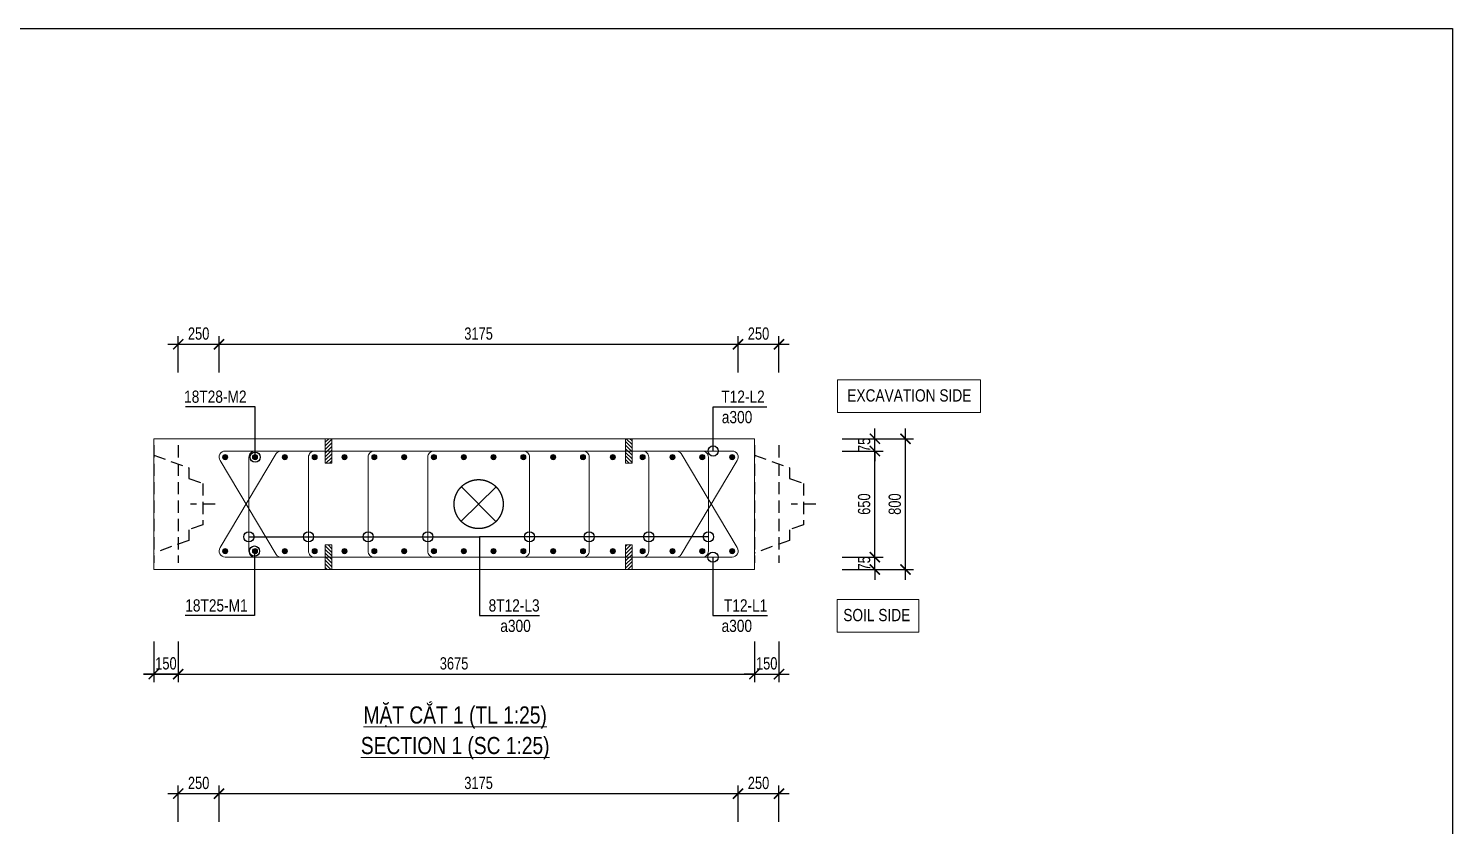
# Model space of a CAD drawing. Header units: millimetres. Extents: x 2746337 to 7547699, y -363432 to 15720.
# Drawn here: x 2805009 to 2839854, y -204778 to -185266 of the extents above; entities that cross this region are included whole.
import ezdxf
from ezdxf.enums import TextEntityAlignment as Align

# ---------------------------------------------------------------- set-up
doc = ezdxf.new("R2010")
doc.units = ezdxf.units.MM
doc.header["$LTSCALE"] = 1200
doc.header["$PDMODE"] = 3
doc.linetypes.add('CENTER', pattern=[2, 1.25, -0.25, 0.25, -0.25])
doc.linetypes.add('HIDDEN', pattern=[0.375, 0.25, -0.125])
for name, color, linetype, lineweight in [('5', 5, 'Continuous', 13), ('BOUND', 3, 'Continuous', 20), ('CWS', 8, 'HIDDEN', 9), ('ENOTE', 2, 'Continuous', 15), ('GRID', 74, 'CENTER', 15), ('K-THUOC', 1, 'Continuous', 18), ('LEADER', 8, 'Continuous', 9), ('MCT', 6, 'Continuous', 20), ('TEXTEN', 3, 'Continuous', 13), ('TEXTMA', 2, 'Continuous', 13), ('TEXTVN', 2, 'Continuous', 20), ('TIE', 4, 'Continuous', 13)]:
    doc.layers.add(name, color=color, linetype=linetype, lineweight=lineweight)
doc.layers.add('CDC.04.HIDDEN', color=8, linetype='HIDDEN')
doc.layers.add('MIE', color=5, linetype='HIDDEN')
doc.styles.add('DB_Arial', font='arial.ttf', dxfattribs={"width": 0.8})
doc.styles.add('SMTEXT', font='arial.ttf', dxfattribs={"width": 0.75})
doc.dimstyles.new('BSV25', dxfattribs={"dimtxt": 300, "dimasz": 250, "dimexe": 200, "dimexo": 0, "dimgap": 108, "dimtad": 1, "dimdec": 0, "dimlfac": 0.25, "dimdsep": 46, "dimtxsty": 'SMTEXT', "dimblk": 'ARCHTICK', "dimcen": 100, "dimdle": 250, "dimclrd": 256, "dimclre": 256, "dimclrt": 2, "dimadec": 0, "dimazin": 0, "dimtfac": 1, "dimtdec": 0, "dimtix": 1, "dimtmove": 2, "dimatfit": 3, "dimfxl": 800, "dimfxlon": 1, "dimtolj": 1, "dimtzin": 0, "dimarcsym": 0})

# ---------------------------------------------------------------- blocks, each defined once
blk = doc.blocks.new('cws800')
at = {"layer": 'CDC.04.HIDDEN'}
for p, q in [((-600, 1440), (-600, -1440)), ((0, 1440), (0, -1440))]:
    blk.add_line(p, q, dxfattribs=at)
for points in [[(0, 1200), (-860, 888), (-860, 627), (-1200, 507), (-1200, -507), (-860, -627), (-860, -888), (0, -1200)], [(-1500, 0), (-900, 0)]]:
    blk.add_lwpolyline(points, dxfattribs=at)
blk = doc.blocks.new('_ArchTick')
at = {"color": 0, "linetype": 'ByBlock', "const_width": 0.15}
blk.add_lwpolyline([(-0.5, -0.5), (0.5, 0.5)], dxfattribs=at)
blk = doc.blocks.new('*D1142')
at = {"layer": 'Defpoints', "color": 0, "transparency": 16777216}
for p in [(2808073, -198510), (2808673, -198350), (2808073, -201072)]:
    blk.add_point(p, dxfattribs=at)
at = {"layer": 'K-THUOC', "lineweight": -2, "transparency": 16777216}
for p, q in [((2808073, -200272), (2808073, -201272)), ((2808673, -200272), (2808673, -201272)), ((2808073, -201072), (2807823, -201072)), ((2808673, -201072), (2808073, -201072)), ((2808673, -201072), (2808923, -201072))]:
    blk.add_line(p, q, dxfattribs=at)
at = {"layer": 'K-THUOC', "lineweight": -2, "transparency": 16777216, "xscale": 250, "yscale": 250, "zscale": 250}
blk.add_blockref('_ArchTick', (2808073, -201072), dxfattribs=at)
at = {"layer": 'K-THUOC', "lineweight": -2, "transparency": 16777216, "xscale": 250, "yscale": 250, "zscale": 250, "rotation": 180}
blk.add_blockref('_ArchTick', (2808673, -201072), dxfattribs=at)
at = {"layer": 'K-THUOC', "color": 2, "transparency": 16777216, "insert": (2808373, -200811), "char_height": 300, "attachment_point": 5, "style": 'SMTEXT'}
blk.add_mtext('\\A1;150', dxfattribs=at)
blk = doc.blocks.new('*D1143')
at = {"layer": 'Defpoints', "color": 0, "transparency": 16777216}
for p in [(2822773, -198510), (2823373, -198350), (2823373, -201072)]:
    blk.add_point(p, dxfattribs=at)
at = {"layer": 'K-THUOC', "lineweight": -2, "transparency": 16777216}
for p, q in [((2822773, -200272), (2822773, -201272)), ((2823373, -200272), (2823373, -201272)), ((2822773, -201072), (2822523, -201072)), ((2822773, -201072), (2823373, -201072)), ((2823373, -201072), (2823623, -201072))]:
    blk.add_line(p, q, dxfattribs=at)
at = {"layer": 'K-THUOC', "lineweight": -2, "transparency": 16777216, "xscale": 250, "yscale": 250, "zscale": 250}
blk.add_blockref('_ArchTick', (2822773, -201072), dxfattribs=at)
at = {"layer": 'K-THUOC', "lineweight": -2, "transparency": 16777216, "xscale": 250, "yscale": 250, "zscale": 250, "rotation": 180}
blk.add_blockref('_ArchTick', (2823373, -201072), dxfattribs=at)
at = {"layer": 'K-THUOC', "color": 2, "transparency": 16777216, "insert": (2823073, -200811), "char_height": 300, "attachment_point": 5, "style": 'SMTEXT'}
blk.add_mtext('\\A1;150', dxfattribs=at)
blk = doc.blocks.new('*D1144')
at = {"layer": 'Defpoints', "color": 0, "transparency": 16777216}
for p in [(2809673, -192998), (2808673, -193689), (2809673, -193689)]:
    blk.add_point(p, dxfattribs=at)
at = {"layer": 'K-THUOC', "lineweight": -2, "transparency": 16777216}
for p, q in [((2808423, -192998), (2809923, -192998)), ((2808673, -193689), (2808673, -192798)), ((2809673, -193689), (2809673, -192798))]:
    blk.add_line(p, q, dxfattribs=at)
at = {"layer": 'K-THUOC', "lineweight": -2, "transparency": 16777216, "xscale": 250, "yscale": 250, "zscale": 250, "rotation": 180}
blk.add_blockref('_ArchTick', (2808673, -192998), dxfattribs=at)
at = {"layer": 'K-THUOC', "lineweight": -2, "transparency": 16777216, "xscale": 250, "yscale": 250, "zscale": 250}
blk.add_blockref('_ArchTick', (2809673, -192998), dxfattribs=at)
at = {"layer": 'K-THUOC', "color": 2, "transparency": 16777216, "insert": (2809173, -192737), "char_height": 300, "attachment_point": 5, "style": 'SMTEXT'}
blk.add_mtext('\\A1;250', dxfattribs=at)
blk = doc.blocks.new('*D1145')
at = {"layer": 'Defpoints', "color": 0, "transparency": 16777216}
for p in [(2822372, -192998), (2809673, -193689), (2822372, -193689)]:
    blk.add_point(p, dxfattribs=at)
at = {"layer": 'K-THUOC', "lineweight": -2, "transparency": 16777216}
for p, q in [((2809423, -192998), (2822622, -192998)), ((2809673, -193689), (2809673, -192798)), ((2822372, -193689), (2822372, -192798))]:
    blk.add_line(p, q, dxfattribs=at)
at = {"layer": 'K-THUOC', "lineweight": -2, "transparency": 16777216, "xscale": 250, "yscale": 250, "zscale": 250, "rotation": 180}
blk.add_blockref('_ArchTick', (2809673, -192998), dxfattribs=at)
at = {"layer": 'K-THUOC', "lineweight": -2, "transparency": 16777216, "xscale": 250, "yscale": 250, "zscale": 250}
blk.add_blockref('_ArchTick', (2822372, -192998), dxfattribs=at)
at = {"layer": 'K-THUOC', "color": 2, "transparency": 16777216, "insert": (2816023, -192737), "char_height": 300, "attachment_point": 5, "style": 'SMTEXT'}
blk.add_mtext('\\A1;3175', dxfattribs=at)
blk = doc.blocks.new('*D1146')
at = {"layer": 'Defpoints', "color": 0, "transparency": 16777216}
for p in [(2808073, -198510), (2822773, -198510), (2822773, -201072)]:
    blk.add_point(p, dxfattribs=at)
at = {"layer": 'K-THUOC', "lineweight": -2, "transparency": 16777216}
for p, q in [((2808073, -200272), (2808073, -201272)), ((2822773, -200272), (2822773, -201272)), ((2807823, -201072), (2823023, -201072))]:
    blk.add_line(p, q, dxfattribs=at)
at = {"layer": 'K-THUOC', "lineweight": -2, "transparency": 16777216, "xscale": 250, "yscale": 250, "zscale": 250, "rotation": 180}
blk.add_blockref('_ArchTick', (2808073, -201072), dxfattribs=at)
at = {"layer": 'K-THUOC', "lineweight": -2, "transparency": 16777216, "xscale": 250, "yscale": 250, "zscale": 250}
blk.add_blockref('_ArchTick', (2822773, -201072), dxfattribs=at)
at = {"layer": 'K-THUOC', "color": 2, "transparency": 16777216, "insert": (2815423, -200811), "char_height": 300, "attachment_point": 5, "style": 'SMTEXT'}
blk.add_mtext('\\A1;3675', dxfattribs=at)
blk = doc.blocks.new('*D1147')
at = {"layer": 'Defpoints', "color": 0, "transparency": 16777216}
for p in [(2823373, -192998), (2822372, -193689), (2823373, -193689)]:
    blk.add_point(p, dxfattribs=at)
at = {"layer": 'K-THUOC', "lineweight": -2, "transparency": 16777216}
for p, q in [((2822122, -192998), (2823623, -192998)), ((2822372, -193689), (2822372, -192798)), ((2823373, -193689), (2823373, -192798))]:
    blk.add_line(p, q, dxfattribs=at)
at = {"layer": 'K-THUOC', "lineweight": -2, "transparency": 16777216, "xscale": 250, "yscale": 250, "zscale": 250, "rotation": 180}
blk.add_blockref('_ArchTick', (2822372, -192998), dxfattribs=at)
at = {"layer": 'K-THUOC', "lineweight": -2, "transparency": 16777216, "xscale": 250, "yscale": 250, "zscale": 250}
blk.add_blockref('_ArchTick', (2823373, -192998), dxfattribs=at)
at = {"layer": 'K-THUOC', "color": 2, "transparency": 16777216, "insert": (2822873, -192737), "char_height": 300, "attachment_point": 5, "style": 'SMTEXT'}
blk.add_mtext('\\A1;250', dxfattribs=at)
blk = doc.blocks.new('mct1')
at = {"lineweight": 9}
h = blk.add_hatch(color=256, dxfattribs=at)
h.dxf.hatch_style = 1
h.paths.add_polyline_path([(-16, 0, 1), (16, 0, 1)])
blk.add_circle((0, 0), 16, dxfattribs=at)
blk = doc.blocks.new('tremie')
at = {"layer": 'MIE', "color": 74, "ltscale": 1000}
for p, q in [((424, -424), (-424, 424)), ((424, 424), (-424, -424))]:
    blk.add_line(p, q, dxfattribs=at)
at = {"layer": 'MIE', "ltscale": 500}
blk.add_circle((0, 0), 600, dxfattribs=at)
blk = doc.blocks.new('sp')
at = {"layer": '5', "lineweight": 20}
h = blk.add_hatch(dxfattribs=at)
h.set_pattern_fill('ANSI31', color=256, scale=500)
h.set_pattern_definition([(45, (0, 0), (-44.194, 44.194), [])])
h.paths.add_polyline_path([(80, 300), (-80, 300), (-80, -300), (80, -300)])
blk.add_lwpolyline([(-80, -300), (80, -300), (80, 300), (-80, 300)], close=True, dxfattribs=at)
blk = doc.blocks.new('*D1148')
at = {"layer": 'Defpoints', "color": 0, "transparency": 16777216}
for p in [(2824969, -195310), (2826469, -195310), (2824969, -198510)]:
    blk.add_point(p, dxfattribs=at)
at = {"layer": 'K-THUOC', "lineweight": -2, "transparency": 16777216}
for p, q in [((2826469, -198760), (2826469, -195060)), ((2825669, -195310), (2826669, -195310)), ((2825669, -198510), (2826669, -198510))]:
    blk.add_line(p, q, dxfattribs=at)
at = {"layer": 'K-THUOC', "lineweight": -2, "transparency": 16777216, "xscale": 250, "yscale": 250, "zscale": 250}
for p, rotation in [((2826469, -195310), 90), ((2826469, -198510), 270)]:
    blk.add_blockref('_ArchTick', p, dxfattribs=dict(at, rotation=rotation))
at = {"layer": 'K-THUOC', "color": 2, "transparency": 16777216, "insert": (2826208, -196910), "char_height": 300, "attachment_point": 5, "rotation": 90, "style": 'SMTEXT'}
blk.add_mtext('\\A1;800', dxfattribs=at)
blk = doc.blocks.new('*D1149')
at = {"layer": 'Defpoints', "color": 0, "transparency": 16777216}
for p in [(2824969, -198210), (2825719, -198210), (2824611, -198510)]:
    blk.add_point(p, dxfattribs=at)
at = {"layer": 'K-THUOC', "lineweight": -2, "transparency": 16777216}
for p, q in [((2824969, -198210), (2825919, -198210)), ((2825719, -198210), (2825719, -197960)), ((2825719, -198510), (2825719, -198210)), ((2824919, -198510), (2825919, -198510)), ((2825719, -198510), (2825719, -198760))]:
    blk.add_line(p, q, dxfattribs=at)
at = {"layer": 'K-THUOC', "lineweight": -2, "transparency": 16777216, "xscale": 250, "yscale": 250, "zscale": 250}
for p, rotation in [((2825719, -198210), 270), ((2825719, -198510), 90)]:
    blk.add_blockref('_ArchTick', p, dxfattribs=dict(at, rotation=rotation))
at = {"layer": 'K-THUOC', "color": 2, "transparency": 16777216, "insert": (2825458, -198360), "char_height": 300, "attachment_point": 5, "rotation": 90, "style": 'SMTEXT'}
blk.add_mtext('\\A1;75', dxfattribs=at)
blk = doc.blocks.new('*D1150')
at = {"layer": 'Defpoints', "color": 0, "transparency": 16777216}
for p in [(2824611, -195610), (2825719, -195610), (2824611, -198210)]:
    blk.add_point(p, dxfattribs=at)
at = {"layer": 'K-THUOC', "lineweight": -2, "transparency": 16777216}
for p, q in [((2825719, -198460), (2825719, -195360)), ((2824919, -195610), (2825919, -195610)), ((2824919, -198210), (2825919, -198210))]:
    blk.add_line(p, q, dxfattribs=at)
at = {"layer": 'K-THUOC', "lineweight": -2, "transparency": 16777216, "xscale": 250, "yscale": 250, "zscale": 250}
for p, rotation in [((2825719, -195610), 90), ((2825719, -198210), 270)]:
    blk.add_blockref('_ArchTick', p, dxfattribs=dict(at, rotation=rotation))
at = {"layer": 'K-THUOC', "color": 2, "transparency": 16777216, "insert": (2825458, -196910), "char_height": 300, "attachment_point": 5, "rotation": 90, "style": 'SMTEXT'}
blk.add_mtext('\\A1;650', dxfattribs=at)
blk = doc.blocks.new('*D1151')
at = {"layer": 'Defpoints', "color": 0, "transparency": 16777216}
for p in [(2824611, -195310), (2825719, -195310), (2824611, -195610)]:
    blk.add_point(p, dxfattribs=at)
at = {"layer": 'K-THUOC', "lineweight": -2, "transparency": 16777216}
for p, q in [((2825719, -195310), (2825719, -195060)), ((2824919, -195310), (2825919, -195310)), ((2825719, -195610), (2825719, -195310)), ((2824919, -195610), (2825919, -195610)), ((2825719, -195610), (2825719, -195860))]:
    blk.add_line(p, q, dxfattribs=at)
at = {"layer": 'K-THUOC', "lineweight": -2, "transparency": 16777216, "xscale": 250, "yscale": 250, "zscale": 250}
for p, rotation in [((2825719, -195310), 270), ((2825719, -195610), 90)]:
    blk.add_blockref('_ArchTick', p, dxfattribs=dict(at, rotation=rotation))
at = {"layer": 'K-THUOC', "color": 2, "transparency": 16777216, "insert": (2825458, -195460), "char_height": 300, "attachment_point": 5, "rotation": 90, "style": 'SMTEXT'}
blk.add_mtext('\\A1;75', dxfattribs=at)
blk = doc.blocks.new('*D1154')
at = {"layer": 'Defpoints', "color": 0, "transparency": 16777216}
for p in [(2809673, -203998), (2808673, -204689), (2809673, -204689)]:
    blk.add_point(p, dxfattribs=at)
at = {"layer": 'K-THUOC', "lineweight": -2, "transparency": 16777216}
for p, q in [((2808673, -204689), (2808673, -203798)), ((2809673, -204689), (2809673, -203798)), ((2808423, -203998), (2809923, -203998))]:
    blk.add_line(p, q, dxfattribs=at)
at = {"layer": 'K-THUOC', "lineweight": -2, "transparency": 16777216, "xscale": 250, "yscale": 250, "zscale": 250, "rotation": 180}
blk.add_blockref('_ArchTick', (2808673, -203998), dxfattribs=at)
at = {"layer": 'K-THUOC', "lineweight": -2, "transparency": 16777216, "xscale": 250, "yscale": 250, "zscale": 250}
blk.add_blockref('_ArchTick', (2809673, -203998), dxfattribs=at)
at = {"layer": 'K-THUOC', "color": 2, "transparency": 16777216, "insert": (2809173, -203737), "char_height": 300, "attachment_point": 5, "style": 'SMTEXT'}
blk.add_mtext('\\A1;250', dxfattribs=at)
blk = doc.blocks.new('*D1155')
at = {"layer": 'Defpoints', "color": 0, "transparency": 16777216}
for p in [(2822372, -203998), (2809673, -204689), (2822372, -204689)]:
    blk.add_point(p, dxfattribs=at)
at = {"layer": 'K-THUOC', "lineweight": -2, "transparency": 16777216}
for p, q in [((2809673, -204689), (2809673, -203798)), ((2822372, -204689), (2822372, -203798)), ((2809423, -203998), (2822622, -203998))]:
    blk.add_line(p, q, dxfattribs=at)
at = {"layer": 'K-THUOC', "lineweight": -2, "transparency": 16777216, "xscale": 250, "yscale": 250, "zscale": 250, "rotation": 180}
blk.add_blockref('_ArchTick', (2809673, -203998), dxfattribs=at)
at = {"layer": 'K-THUOC', "lineweight": -2, "transparency": 16777216, "xscale": 250, "yscale": 250, "zscale": 250}
blk.add_blockref('_ArchTick', (2822372, -203998), dxfattribs=at)
at = {"layer": 'K-THUOC', "color": 2, "transparency": 16777216, "insert": (2816023, -203737), "char_height": 300, "attachment_point": 5, "style": 'SMTEXT'}
blk.add_mtext('\\A1;3175', dxfattribs=at)
blk = doc.blocks.new('*D1157')
at = {"layer": 'Defpoints', "color": 0, "transparency": 16777216}
for p in [(2823373, -203998), (2822372, -204689), (2823373, -204689)]:
    blk.add_point(p, dxfattribs=at)
at = {"layer": 'K-THUOC', "lineweight": -2, "transparency": 16777216}
for p, q in [((2822372, -204689), (2822372, -203798)), ((2823373, -204689), (2823373, -203798)), ((2822122, -203998), (2823623, -203998))]:
    blk.add_line(p, q, dxfattribs=at)
at = {"layer": 'K-THUOC', "lineweight": -2, "transparency": 16777216, "xscale": 250, "yscale": 250, "zscale": 250, "rotation": 180}
blk.add_blockref('_ArchTick', (2822372, -203998), dxfattribs=at)
at = {"layer": 'K-THUOC', "lineweight": -2, "transparency": 16777216, "xscale": 250, "yscale": 250, "zscale": 250}
blk.add_blockref('_ArchTick', (2823373, -203998), dxfattribs=at)
at = {"layer": 'K-THUOC', "color": 2, "transparency": 16777216, "insert": (2822873, -203737), "char_height": 300, "attachment_point": 5, "style": 'SMTEXT'}
blk.add_mtext('\\A1;250', dxfattribs=at)

msp = doc.modelspace()

# ---------------------------------------------------------------- linework, layer by layer
msp.add_lwpolyline([(2746337, -185266.4), (2839854.3, -185266.4), (2839854.3, -262418.8), (2746337, -262418.8)], close=True)
at = {"layer": 'BOUND'}
msp.add_lwpolyline([(2808073.4, -198510), (2822773.4, -198510), (2822773.4, -195310), (2808073.4, -195310)], close=True, dxfattribs=at)
at = {"layer": 'ENOTE'}
for points in [[(2824805.5, -193867.5), (2828305.5, -193867.5), (2828305.5, -194667.5), (2824805.5, -194667.5)], [(2824794.8, -199244.1), (2826794.8, -199244.1), (2826794.8, -200044.1), (2824794.8, -200044.1)]]:
    msp.add_lwpolyline(points, close=True, dxfattribs=at)
at = {"layer": 'TIE', "lineweight": 20}
for points in [[(2811195.2, -195610, 0.244599), (2811072.4, -195673.9), (2809700.6, -197973.9, 0.6069433), (2809823.4, -198210), (2822226, -198210, 0.6069433), (2822348.8, -197973.9), (2820977, -195673.9, 0.244599), (2820854.2, -195610)], [(2820854.2, -198210, 0.244599), (2820977, -198146.1), (2822348.8, -195846.1, 0.6069433), (2822226, -195610), (2809823.4, -195610, 0.6069433), (2809700.6, -195846.1), (2811072.4, -198146.1, 0.244599), (2811195.2, -198210)]]:
    msp.add_lwpolyline(points, format="xyb", dxfattribs=at)
at = {"layer": 'TIE'}
for points in [[(2811003, -198210), (2810553, -198210, -0.4142136), (2810403, -198060), (2810403, -195760, -0.4142136), (2810553, -195610), (2811003, -195610)], [(2812462.1, -198210), (2812012.1, -198210, -0.4142136), (2811862.1, -198060), (2811862.1, -195760, -0.4142136), (2812012.1, -195610), (2812462.1, -195610)], [(2813921.2, -198210), (2813471.2, -198210, -0.4142136), (2813321.2, -198060), (2813321.2, -195760, -0.4142136), (2813471.2, -195610), (2813921.2, -195610)], [(2815380.4, -198210), (2814930.4, -198210, -0.4142136), (2814780.4, -198060), (2814780.4, -195760, -0.4142136), (2814930.4, -195610), (2815380.4, -195610)], [(2816669, -198210), (2817119, -198210, 0.4142136), (2817269, -198060), (2817269, -195760, 0.4142136), (2817119, -195610), (2816669, -195610)], [(2818128.2, -198210), (2818578.2, -198210, 0.4142136), (2818728.2, -198060), (2818728.2, -195760, 0.4142136), (2818578.2, -195610), (2818128.2, -195610)], [(2819587.3, -198210), (2820037.3, -198210, 0.4142136), (2820187.3, -198060), (2820187.3, -195760, 0.4142136), (2820037.3, -195610), (2819587.3, -195610)], [(2821046.4, -198210), (2821496.4, -198210, 0.4142136), (2821646.4, -198060), (2821646.4, -195760, 0.4142136), (2821496.4, -195610), (2821046.4, -195610)]]:
    msp.add_lwpolyline(points, format="xyb", dxfattribs=at)

# ---------------------------------------------------------------- block references
at = {"layer": 'CWS', "xscale": -1}
for p in [(2808073.4, -196910), (2822773.4, -196910)]:
    msp.add_blockref('cws800', p, dxfattribs=at)
at = {"layer": 'ENOTE'}
msp.add_blockref('sp', (2812351.6, -195610), dxfattribs=at)
at = {"layer": 'ENOTE', "xscale": -1}
msp.add_blockref('sp', (2819697.8, -195610), dxfattribs=at)
at = {"layer": 'ENOTE', "xscale": -1, "rotation": 180}
msp.add_blockref('sp', (2812351.6, -198210), dxfattribs=at)
at = {"layer": 'ENOTE', "rotation": 180}
msp.add_blockref('sp', (2819697.8, -198210), dxfattribs=at)
at = {"layer": 'GRID', "rotation": 269.672406155841}
msp.add_blockref('tremie', (2816024.7, -196910), dxfattribs=at)
at = {"layer": 'MCT', "xscale": -4, "yscale": 4, "zscale": 4, "rotation": 180}
for p in [(2809823.4, -195760), (2810553, -198060), (2811282.6, -198060), (2812012.1, -198060), (2812741.7, -198060), (2813471.2, -198060), (2814200.8, -198060), (2814930.4, -198060), (2815659.9, -198060), (2816389.5, -198060), (2817119, -198060), (2817848.6, -198060), (2818578.2, -198060), (2819307.7, -198060), (2820037.3, -198060), (2820766.8, -198060), (2821496.4, -198060), (2822226, -198060)]:
    msp.add_blockref('mct1', p, dxfattribs=at)
at = {"layer": 'MCT', "xscale": 4, "yscale": 4, "zscale": 4}
for p in [(2810553, -195760), (2811282.6, -195760), (2812012.1, -195760), (2812741.7, -195760), (2813471.2, -195760), (2814200.8, -195760), (2814930.4, -195760), (2815659.9, -195760), (2816389.5, -195760), (2817119, -195760), (2817848.6, -195760), (2818578.2, -195760), (2819307.7, -195760), (2820037.3, -195760), (2820766.8, -195760), (2821496.4, -195760), (2822226, -195760), (2809823.4, -198060)]:
    msp.add_blockref('mct1', p, dxfattribs=at)

# ---------------------------------------------------------------- texts
at = {"layer": 'TEXTEN', "style": 'DB_Arial', "width": 0.8}
for s, p in [('T12-L2', (2823024.4, -194430)), ('8T12-L3', (2817516.6, -199540)), ('T12-L1', (2823088.5, -199540)), ('a300', (2817299.9, -200040))]:
    msp.add_text(s, height=300, dxfattribs=at).set_placement(p, align=Align.RIGHT)
for p in [(2821974.7, -194930), (2821968.5, -200040)]:
    msp.add_text('a300', height=300, dxfattribs=at).set_placement(p)
at = {"layer": 'TEXTMA', "style": 'DB_Arial', "width": 0.8}
for s, p in [('18T28-M2', (2808817.4, -194430)), ('18T25-M1', (2808845.2, -199540))]:
    msp.add_text(s, height=300, dxfattribs=at).set_placement(p)
at = {"layer": 'TEXTVN', "style": 'DB_Arial', "width": 0.8}
msp.add_text('EXCAVATION SIDE', height=300, dxfattribs=at).set_placement((2825044.7, -194399.1))
msp.add_text('SOIL SIDE', height=300, dxfattribs=at).set_placement((2826587, -199775.7), align=Align.RIGHT)
for s, p in [('%%UMẶT CẮT 1 (TL 1:25)', (2815450.6, -202071.9)), ('%%USECTION 1 (SC 1:25)', (2815450.6, -202871.9))]:
    msp.add_text(s, height=420, rotation=360, dxfattribs=at).set_placement(p, align=Align.MIDDLE)

# ---------------------------------------------------------------- dimensions: what is measured, and where the dimension line sits
at = {"layer": 'K-THUOC'}
for base, p1, p2, picture, middle in [((2809673.4, -192998.3), (2808673.4, -193689.3), (2809673.4, -193689.3), '*D1144', (2809173.4, -192737.1)), ((2822372, -192998.3), (2809673.4, -193689.3), (2822372, -193689.3), '*D1145', (2816022.7, -192737)), ((2823373.4, -192998.3), (2822372, -193689.3), (2823373.4, -193689.3), '*D1147', (2822872.7, -192737.1)), ((2808073.4, -201071.9), (2808673.4, -198350.2), (2808073.4, -198510), '*D1142', (2808373.4, -200810.7)), ((2822773.4, -201071.9), (2808073.4, -198510), (2822773.4, -198510), '*D1146', (2815423.4, -200810.6)), ((2823373.4, -201071.9), (2822773.4, -198510), (2823373.4, -198350.2), '*D1143', (2823073.4, -200810.7)), ((2809673.4, -203998.3), (2808673.4, -204689.3), (2809673.4, -204689.3), '*D1154', (2809173.4, -203737.1)), ((2822372, -203998.3), (2809673.4, -204689.3), (2822372, -204689.3), '*D1155', (2816022.7, -203737)), ((2823373.4, -203998.3), (2822372, -204689.3), (2823373.4, -204689.3), '*D1157', (2822872.7, -203737.1))]:
    dim = msp.add_linear_dim(base=base, p1=p1, p2=p2, dimstyle='BSV25', dxfattribs=at)
    dim.commit()
    dim.dimension.update_dxf_attribs({"geometry": picture, "text_midpoint": middle})
for base, p1, p2, picture, middle in [((2825718.7, -195310), (2824610.7, -195610), (2824610.7, -195310), '*D1151', (2825458.2, -195460)), ((2826468.7, -195310), (2824968.7, -198510), (2824968.7, -195310), '*D1148', (2826207.6, -196910)), ((2825718.7, -195610), (2824610.7, -198210), (2824610.7, -195610), '*D1150', (2825457.6, -196910)), ((2825718.7, -198210), (2824610.7, -198510), (2824968.7, -198210), '*D1149', (2825458.2, -198360))]:
    dim = msp.add_linear_dim(base=base, p1=p1, p2=p2, angle=90, dimstyle='BSV25', dxfattribs=at)
    dim.commit()
    dim.dimension.update_dxf_attribs({"geometry": picture, "text_midpoint": middle})

# ---------------------------------------------------------------- leaders
at = {"layer": 'LEADER'}
for points in [[(2810555.2, -195760), (2810555.2, -194530), (2808853.5, -194530)], [(2821764.7, -195610), (2821764.7, -194530), (2823074.1, -194530)], [(2810403, -197710), (2816048.3, -197710), (2816048.3, -199640), (2817517, -199640)], [(2811862.1, -197710), (2816048.3, -197710), (2816048.3, -199640), (2817517, -199640)], [(2813321.2, -197710), (2816048.3, -197710), (2816048.3, -199640)], [(2814780.4, -197710), (2816048.3, -197710), (2816048.3, -199640)], [(2818728.2, -197710), (2816048.3, -197710), (2816048.3, -199640), (2817517, -199640)], [(2820187.3, -197710), (2816048.3, -197710), (2816048.3, -199640), (2817517, -199640)], [(2817269, -197710), (2816048.3, -197710), (2816048.3, -199640)], [(2821646.4, -197710), (2816048.3, -197710), (2816048.3, -199640)], [(2810538.6, -198060), (2810538.6, -199640), (2808845.2, -199640)], [(2821758.5, -198210), (2821758.5, -199640), (2823088.5, -199640)]]:
    msp.add_leader(points, dimstyle='BSV25', override={"dimldrblk": 'Origin'}, dxfattribs=at)

doc.saveas('drawing.dxf')
